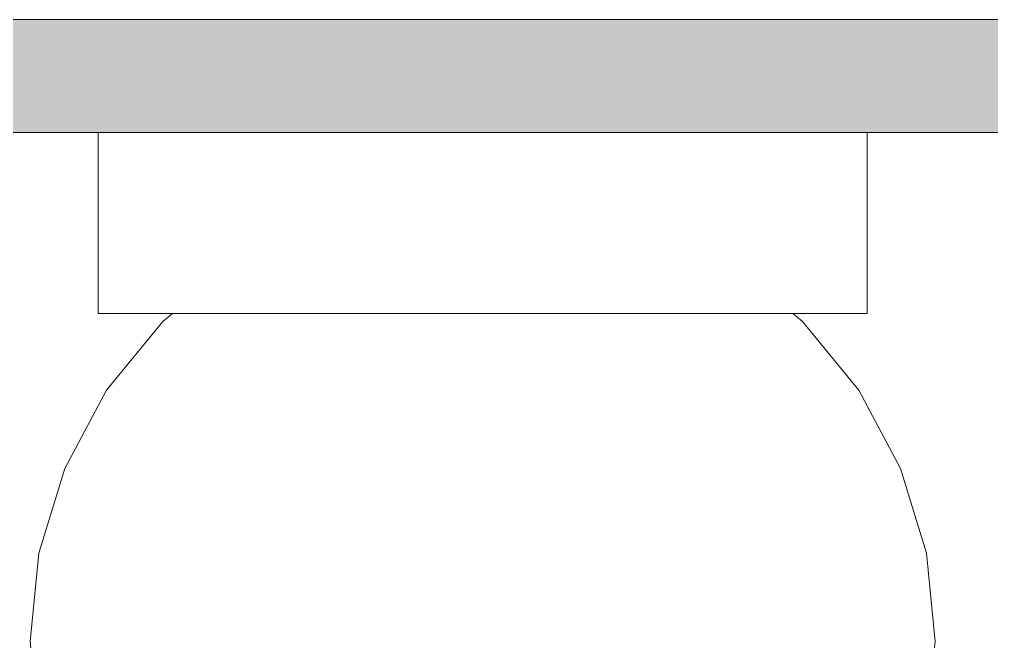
# Model space of a CAD drawing. Header units: metres. Extents: x 48 to 635, y -15 to 39.
# Drawn here: x 523.9688 to 524.1837, y -11.9938 to -11.8563 of the extents above; entities that cross this region are included whole.
import ezdxf

# ---------------------------------------------------------------- set-up
doc = ezdxf.new("R2010")
doc.units = ezdxf.units.M
doc.header["$MEASUREMENT"] = 0
doc.linetypes.add('Wipeout_Contour', pattern=[1, 0, -1])
doc.layers.add('Interior - Lamp', color=7, linetype='Continuous')
doc.layers.add('Site & Landscape - Terrain', color=7, linetype='Continuous')

msp = doc.modelspace()

# ---------------------------------------------------------------- wipeouts: each hides what was drawn before it
at = {"color": 254, "linetype": 'Wipeout_Contour', "lineweight": 0, "ltscale": 2096.489479}
msp.add_wipeout([(523.98781, -11.88127), (523.98617, -11.88127), (523.98617, -11.92127), (523.98781, -11.92127)], dxfattribs=at).dxf.layer = 'Interior - Lamp'
at = {"color": 254, "linetype": 'Wipeout_Contour', "lineweight": 0, "ltscale": 2096.431695}
msp.add_wipeout([(523.97117, -11.99377), (523.9731, -11.99377), (523.97498, -11.97426), (523.9731, -11.97426)], dxfattribs=at).dxf.layer = 'Interior - Lamp'

# ---------------------------------------------------------------- next in the draw order: linework, layer by layer
at = {"layer": 'Interior - Lamp', "color": 2, "linetype": 'Continuous', "lineweight": 13, "true_color": 0xffeb28}
msp.add_line((523.98617, -11.88127), (523.98617, -11.92127), dxfattribs=at)

# ---------------------------------------------------------------- next in the draw order: wipeouts: each hides what was drawn before it
at = {"color": 254, "linetype": 'Wipeout_Contour', "lineweight": 0, "ltscale": 2096.502416}
msp.add_wipeout([(523.99265, -11.88127), (523.98781, -11.88127), (523.98781, -11.92127), (523.99265, -11.92127)], dxfattribs=at).dxf.layer = 'Interior - Lamp'
at = {"color": 254, "linetype": 'Wipeout_Contour', "lineweight": 0, "ltscale": 2096.441836}
msp.add_wipeout([(523.97498, -11.97426), (523.9731, -11.99377), (523.97879, -11.99377), (523.98056, -11.97426)], dxfattribs=at).dxf.layer = 'Interior - Lamp'

# ---------------------------------------------------------------- next in the draw order: linework, layer by layer
at = {"layer": 'Interior - Lamp', "color": 2, "linetype": 'Continuous', "lineweight": 13, "true_color": 0xffeb28}
for p, q in [((523.98617, -11.92127), (523.98781, -11.92127)), ((523.9731, -12.01328), (523.97117, -11.99377))]:
    msp.add_line(p, q, dxfattribs=at)

# ---------------------------------------------------------------- next in the draw order: wipeouts: each hides what was drawn before it
at = {"color": 254, "linetype": 'Wipeout_Contour', "lineweight": 0, "ltscale": 2096.527793}
msp.add_wipeout([(523.99265, -11.88127), (523.99265, -11.92127), (524.0005, -11.92127), (524.0005, -11.88127)], dxfattribs=at).dxf.layer = 'Interior - Lamp'
at = {"color": 254, "linetype": 'Wipeout_Contour', "lineweight": 0, "ltscale": 2096.469673}
msp.add_wipeout([(523.98056, -11.97426), (523.97879, -11.99377), (523.98803, -11.99377), (523.98963, -11.97426)], dxfattribs=at).dxf.layer = 'Interior - Lamp'

# ---------------------------------------------------------------- next in the draw order: linework, layer by layer
at = {"layer": 'Interior - Lamp', "color": 2, "linetype": 'Continuous', "lineweight": 13, "true_color": 0xffeb28}
msp.add_line((523.98781, -11.92127), (523.99265, -11.92127), dxfattribs=at)

# ---------------------------------------------------------------- next in the draw order: wipeouts: each hides what was drawn before it
at = {"color": 254, "linetype": 'Wipeout_Contour', "lineweight": 0, "ltscale": 2096.564635}
msp.add_wipeout([(524.0005, -11.92127), (524.01107, -11.92127), (524.01107, -11.88127), (524.0005, -11.88127)], dxfattribs=at).dxf.layer = 'Interior - Lamp'
at = {"color": 254, "linetype": 'Wipeout_Contour', "lineweight": 0, "ltscale": 2096.440065}
msp.add_wipeout([(523.97879, -11.9555), (523.9731, -11.97426), (523.97498, -11.97426), (523.98056, -11.9555)], dxfattribs=at).dxf.layer = 'Interior - Lamp'
at = {"color": 254, "linetype": 'Wipeout_Contour', "lineweight": 0, "ltscale": 2096.511662}
msp.add_wipeout([(524.00182, -11.97426), (523.98963, -11.97426), (523.98803, -11.99377), (524.00046, -11.99377)], dxfattribs=at).dxf.layer = 'Interior - Lamp'

# ---------------------------------------------------------------- next in the draw order: linework, layer by layer
at = {"layer": 'Interior - Lamp', "color": 2, "linetype": 'Continuous', "lineweight": 13, "true_color": 0xffeb28}
msp.add_line((523.97117, -11.99377), (523.9731, -11.97426), dxfattribs=at)

# ---------------------------------------------------------------- next in the draw order: wipeouts: each hides what was drawn before it
at = {"color": 254, "linetype": 'Wipeout_Contour', "lineweight": 0, "ltscale": 2096.611526}
msp.add_wipeout([(524.01107, -11.92127), (524.02395, -11.92127), (524.02395, -11.88127), (524.01107, -11.88127)], dxfattribs=at).dxf.layer = 'Interior - Lamp'
at = {"color": 254, "linetype": 'Wipeout_Contour', "lineweight": 0, "ltscale": 2096.439344}
msp.add_wipeout([(523.98056, -11.9555), (523.97498, -11.97426), (523.98056, -11.97426), (523.98582, -11.9555)], dxfattribs=at).dxf.layer = 'Interior - Lamp'
at = {"color": 254, "linetype": 'Wipeout_Contour', "lineweight": 0, "ltscale": 2096.565672}
msp.add_wipeout([(524.00046, -11.99377), (524.01562, -11.99377), (524.01669, -11.97426), (524.00182, -11.97426)], dxfattribs=at).dxf.layer = 'Interior - Lamp'

# ---------------------------------------------------------------- next in the draw order: wipeouts: each hides what was drawn before it
at = {"color": 254, "linetype": 'Wipeout_Contour', "lineweight": 0, "ltscale": 2096.666664}
msp.add_wipeout([(524.03865, -11.88127), (524.02395, -11.88127), (524.02395, -11.92127), (524.03865, -11.92127)], dxfattribs=at).dxf.layer = 'Interior - Lamp'
at = {"color": 254, "linetype": 'Wipeout_Contour', "lineweight": 0, "ltscale": 2096.459541}
msp.add_wipeout([(523.98582, -11.9555), (523.98056, -11.97426), (523.98963, -11.97426), (523.99436, -11.9555)], dxfattribs=at).dxf.layer = 'Interior - Lamp'
at = {"color": 254, "linetype": 'Wipeout_Contour', "lineweight": 0, "ltscale": 2096.629437}
msp.add_wipeout([(524.03364, -11.97426), (524.01669, -11.97426), (524.01562, -11.99377), (524.03291, -11.99377)], dxfattribs=at).dxf.layer = 'Interior - Lamp'

# ---------------------------------------------------------------- next in the draw order: wipeouts: each hides what was drawn before it
at = {"color": 254, "linetype": 'Wipeout_Contour', "lineweight": 0, "ltscale": 2096.72793}
msp.add_wipeout([(524.03865, -11.88127), (524.03865, -11.92127), (524.05459, -11.92127), (524.05459, -11.88127)], dxfattribs=at).dxf.layer = 'Interior - Lamp'
at = {"color": 254, "linetype": 'Wipeout_Contour', "lineweight": 0, "ltscale": 2096.495316}
msp.add_wipeout([(524.00585, -11.9555), (523.99436, -11.9555), (523.98963, -11.97426), (524.00182, -11.97426)], dxfattribs=at).dxf.layer = 'Interior - Lamp'
at = {"color": 254, "linetype": 'Wipeout_Contour', "lineweight": 0, "ltscale": 2096.700415}
msp.add_wipeout([(524.05204, -11.97426), (524.03364, -11.97426), (524.03291, -11.99377), (524.05167, -11.99377)], dxfattribs=at).dxf.layer = 'Interior - Lamp'

# ---------------------------------------------------------------- next in the draw order: wipeouts: each hides what was drawn before it
at = {"color": 254, "linetype": 'Wipeout_Contour', "lineweight": 0, "ltscale": 2096.792969}
msp.add_wipeout([(524.05459, -11.92127), (524.07117, -11.92127), (524.07117, -11.88127), (524.05459, -11.88127)], dxfattribs=at).dxf.layer = 'Interior - Lamp'
at = {"color": 254, "linetype": 'Wipeout_Contour', "lineweight": 0, "ltscale": 2096.466249}
msp.add_wipeout([(523.98803, -11.93821), (523.97879, -11.9555), (523.98056, -11.9555), (523.98963, -11.93821)], dxfattribs=at).dxf.layer = 'Interior - Lamp'
at = {"color": 254, "linetype": 'Wipeout_Contour', "lineweight": 0, "ltscale": 2096.543641}
msp.add_wipeout([(524.00182, -11.97426), (524.01669, -11.97426), (524.01985, -11.9555), (524.00585, -11.9555)], dxfattribs=at).dxf.layer = 'Interior - Lamp'
at = {"color": 254, "linetype": 'Wipeout_Contour', "lineweight": 0, "ltscale": 2096.775821}
msp.add_wipeout([(524.05204, -11.97426), (524.05167, -11.99377), (524.07117, -11.99377), (524.07117, -11.97426)], dxfattribs=at).dxf.layer = 'Interior - Lamp'

# ---------------------------------------------------------------- next in the draw order: linework, layer by layer
at = {"layer": 'Interior - Lamp', "color": 2, "linetype": 'Continuous', "lineweight": 13, "true_color": 0xffeb28}
msp.add_line((523.9731, -11.97426), (523.97879, -11.9555), dxfattribs=at)

# ---------------------------------------------------------------- next in the draw order: wipeouts: each hides what was drawn before it
at = {"color": 254, "linetype": 'Wipeout_Contour', "lineweight": 0, "ltscale": 2096.859283}
msp.add_wipeout([(524.07117, -11.88127), (524.07117, -11.92127), (524.08776, -11.92127), (524.08776, -11.88127)], dxfattribs=at).dxf.layer = 'Interior - Lamp'
at = {"color": 254, "linetype": 'Wipeout_Contour', "lineweight": 0, "ltscale": 2096.457884}
msp.add_wipeout([(523.98963, -11.93821), (523.98056, -11.9555), (523.98582, -11.9555), (523.99436, -11.93821)], dxfattribs=at).dxf.layer = 'Interior - Lamp'
at = {"color": 254, "linetype": 'Wipeout_Contour', "lineweight": 0, "ltscale": 2096.601847}
msp.add_wipeout([(524.03582, -11.9555), (524.01985, -11.9555), (524.01669, -11.97426), (524.03364, -11.97426)], dxfattribs=at).dxf.layer = 'Interior - Lamp'
at = {"color": 254, "linetype": 'Wipeout_Contour', "lineweight": 0, "ltscale": 2096.891508}
msp.add_wipeout([(524.07117, -11.99377), (524.09068, -11.99377), (524.09031, -11.97426), (524.07117, -11.97426)], dxfattribs=at).dxf.layer = 'Interior - Lamp'

# ---------------------------------------------------------------- next in the draw order: wipeouts: each hides what was drawn before it
at = {"color": 254, "linetype": 'Wipeout_Contour', "lineweight": 0, "ltscale": 2096.924322}
msp.add_wipeout([(524.08776, -11.88127), (524.08776, -11.92127), (524.1037, -11.92127), (524.1037, -11.88127)], dxfattribs=at).dxf.layer = 'Interior - Lamp'
at = {"color": 254, "linetype": 'Wipeout_Contour', "lineweight": 0, "ltscale": 2096.469573}
msp.add_wipeout([(523.98582, -11.9555), (523.99436, -11.9555), (524.00204, -11.93821), (523.99436, -11.93821)], dxfattribs=at).dxf.layer = 'Interior - Lamp'
at = {"color": 254, "linetype": 'Wipeout_Contour', "lineweight": 0, "ltscale": 2096.66719}
msp.add_wipeout([(524.05315, -11.9555), (524.03582, -11.9555), (524.03364, -11.97426), (524.05204, -11.97426)], dxfattribs=at).dxf.layer = 'Interior - Lamp'
at = {"color": 254, "linetype": 'Wipeout_Contour', "lineweight": 0, "ltscale": 2096.966912}
msp.add_wipeout([(524.09031, -11.97426), (524.09068, -11.99377), (524.10944, -11.99377), (524.10871, -11.97426)], dxfattribs=at).dxf.layer = 'Interior - Lamp'

# ---------------------------------------------------------------- next in the draw order: wipeouts: each hides what was drawn before it
at = {"color": 254, "linetype": 'Wipeout_Contour', "lineweight": 0, "ltscale": 2096.985588}
msp.add_wipeout([(524.1037, -11.92127), (524.1184, -11.92127), (524.1184, -11.88127), (524.1037, -11.88127)], dxfattribs=at).dxf.layer = 'Interior - Lamp'
at = {"color": 254, "linetype": 'Wipeout_Contour', "lineweight": 0, "ltscale": 2096.496505}
msp.add_wipeout([(524.00204, -11.93821), (523.99436, -11.9555), (524.00585, -11.9555), (524.01238, -11.93821)], dxfattribs=at).dxf.layer = 'Interior - Lamp'
at = {"color": 254, "linetype": 'Wipeout_Contour', "lineweight": 0, "ltscale": 2096.736761}
msp.add_wipeout([(524.05315, -11.9555), (524.05204, -11.97426), (524.07117, -11.97426), (524.07117, -11.9555)], dxfattribs=at).dxf.layer = 'Interior - Lamp'
at = {"color": 254, "linetype": 'Wipeout_Contour', "lineweight": 0, "ltscale": 2097.037892}
msp.add_wipeout([(524.12566, -11.97426), (524.10871, -11.97426), (524.10944, -11.99377), (524.12673, -11.99377)], dxfattribs=at).dxf.layer = 'Interior - Lamp'

# ---------------------------------------------------------------- next in the draw order: wipeouts: each hides what was drawn before it
at = {"color": 254, "linetype": 'Wipeout_Contour', "lineweight": 0, "ltscale": 2097.040725}
msp.add_wipeout([(524.1184, -11.88127), (524.1184, -11.92127), (524.13128, -11.92127), (524.13128, -11.88127)], dxfattribs=at).dxf.layer = 'Interior - Lamp'
at = {"color": 254, "linetype": 'Wipeout_Contour', "lineweight": 0, "ltscale": 2096.506756}
msp.add_wipeout([(524.00046, -11.92306), (523.98803, -11.93821), (523.98963, -11.93821), (524.00182, -11.92306)], dxfattribs=at).dxf.layer = 'Interior - Lamp'
at = {"color": 254, "linetype": 'Wipeout_Contour', "lineweight": 0, "ltscale": 2096.535503}
msp.add_wipeout([(524.00585, -11.9555), (524.01985, -11.9555), (524.02498, -11.93821), (524.01238, -11.93821)], dxfattribs=at).dxf.layer = 'Interior - Lamp'
at = {"color": 254, "linetype": 'Wipeout_Contour', "lineweight": 0, "ltscale": 2096.927071}
msp.add_wipeout([(524.0892, -11.9555), (524.07117, -11.9555), (524.07117, -11.97426), (524.09031, -11.97426)], dxfattribs=at).dxf.layer = 'Interior - Lamp'
at = {"color": 254, "linetype": 'Wipeout_Contour', "lineweight": 0, "ltscale": 2097.101657}
msp.add_wipeout([(524.12566, -11.97426), (524.12673, -11.99377), (524.14189, -11.99377), (524.14053, -11.97426)], dxfattribs=at).dxf.layer = 'Interior - Lamp'

# ---------------------------------------------------------------- next in the draw order: linework, layer by layer
at = {"layer": 'Interior - Lamp', "color": 2, "linetype": 'Continuous', "lineweight": 13, "true_color": 0xffeb28}
msp.add_line((523.97879, -11.9555), (523.98803, -11.93821), dxfattribs=at)

# ---------------------------------------------------------------- next in the draw order: wipeouts: each hides what was drawn before it
at = {"color": 254, "linetype": 'Wipeout_Contour', "lineweight": 0, "ltscale": 2097.087616}
msp.add_wipeout([(524.13128, -11.92127), (524.14185, -11.92127), (524.14185, -11.88127), (524.13128, -11.88127)], dxfattribs=at).dxf.layer = 'Interior - Lamp'
at = {"color": 254, "linetype": 'Wipeout_Contour', "lineweight": 0, "ltscale": 2096.492173}
msp.add_wipeout([(524.00182, -11.92306), (523.98963, -11.93821), (523.99436, -11.93821), (524.00585, -11.92306)], dxfattribs=at).dxf.layer = 'Interior - Lamp'
at = {"color": 254, "linetype": 'Wipeout_Contour', "lineweight": 0, "ltscale": 2096.583737}
msp.add_wipeout([(524.02498, -11.93821), (524.01985, -11.9555), (524.03582, -11.9555), (524.03936, -11.93821)], dxfattribs=at).dxf.layer = 'Interior - Lamp'
at = {"color": 254, "linetype": 'Wipeout_Contour', "lineweight": 0, "ltscale": 2096.996642}
msp.add_wipeout([(524.0892, -11.9555), (524.09031, -11.97426), (524.10871, -11.97426), (524.10653, -11.9555)], dxfattribs=at).dxf.layer = 'Interior - Lamp'
at = {"color": 254, "linetype": 'Wipeout_Contour', "lineweight": 0, "ltscale": 2097.155665}
msp.add_wipeout([(524.15272, -11.97426), (524.14053, -11.97426), (524.14189, -11.99377), (524.15432, -11.99377)], dxfattribs=at).dxf.layer = 'Interior - Lamp'

# ---------------------------------------------------------------- next in the draw order: wipeouts: each hides what was drawn before it
at = {"color": 254, "linetype": 'Wipeout_Contour', "lineweight": 0, "ltscale": 2097.124458}
msp.add_wipeout([(524.14185, -11.88127), (524.14185, -11.92127), (524.1497, -11.92127), (524.1497, -11.88127)], dxfattribs=at).dxf.layer = 'Interior - Lamp'
at = {"color": 254, "linetype": 'Wipeout_Contour', "lineweight": 0, "ltscale": 2096.495018}
msp.add_wipeout([(524.00585, -11.92306), (523.99436, -11.93821), (524.00204, -11.93821), (524.01238, -11.92306)], dxfattribs=at).dxf.layer = 'Interior - Lamp'
at = {"color": 254, "linetype": 'Wipeout_Contour', "lineweight": 0, "ltscale": 2096.638296}
msp.add_wipeout([(524.05495, -11.93821), (524.03936, -11.93821), (524.03582, -11.9555), (524.05315, -11.9555)], dxfattribs=at).dxf.layer = 'Interior - Lamp'
at = {"color": 254, "linetype": 'Wipeout_Contour', "lineweight": 0, "ltscale": 2097.061985}
msp.add_wipeout([(524.1225, -11.9555), (524.10653, -11.9555), (524.10871, -11.97426), (524.12566, -11.97426)], dxfattribs=at).dxf.layer = 'Interior - Lamp'
at = {"color": 254, "linetype": 'Wipeout_Contour', "lineweight": 0, "ltscale": 2097.197655}
msp.add_wipeout([(524.16179, -11.97426), (524.15272, -11.97426), (524.15432, -11.99377), (524.16356, -11.99377)], dxfattribs=at).dxf.layer = 'Interior - Lamp'

# ---------------------------------------------------------------- next in the draw order: wipeouts: each hides what was drawn before it
at = {"color": 254, "linetype": 'Wipeout_Contour', "lineweight": 0, "ltscale": 2097.149835}
msp.add_wipeout([(524.1497, -11.88127), (524.1497, -11.92127), (524.15454, -11.92127), (524.15454, -11.88127)], dxfattribs=at).dxf.layer = 'Interior - Lamp'
at = {"color": 254, "linetype": 'Wipeout_Contour', "lineweight": 0, "ltscale": 2096.511303}
msp.add_wipeout([(524.00204, -11.93821), (524.01238, -11.93821), (524.02117, -11.92306), (524.01238, -11.92306)], dxfattribs=at).dxf.layer = 'Interior - Lamp'
at = {"color": 254, "linetype": 'Wipeout_Contour', "lineweight": 0, "ltscale": 2096.696036}
msp.add_wipeout([(524.05495, -11.93821), (524.05315, -11.9555), (524.07117, -11.9555), (524.07117, -11.93821)], dxfattribs=at).dxf.layer = 'Interior - Lamp'
at = {"color": 254, "linetype": 'Wipeout_Contour', "lineweight": 0, "ltscale": 2097.12019}
msp.add_wipeout([(524.1365, -11.9555), (524.1225, -11.9555), (524.12566, -11.97426), (524.14053, -11.97426)], dxfattribs=at).dxf.layer = 'Interior - Lamp'
at = {"color": 254, "linetype": 'Wipeout_Contour', "lineweight": 0, "ltscale": 2097.225491}
msp.add_wipeout([(524.16737, -11.97426), (524.16179, -11.97426), (524.16356, -11.99377), (524.16925, -11.99377)], dxfattribs=at).dxf.layer = 'Interior - Lamp'

# ---------------------------------------------------------------- next in the draw order: wipeouts: each hides what was drawn before it
at = {"color": 254, "linetype": 'Wipeout_Contour', "lineweight": 0, "ltscale": 2097.162772}
msp.add_wipeout([(524.15454, -11.92127), (524.15617, -11.92127), (524.15617, -11.88127), (524.15454, -11.88127)], dxfattribs=at).dxf.layer = 'Interior - Lamp'
at = {"color": 254, "linetype": 'Wipeout_Contour', "lineweight": 0, "ltscale": 2096.540278}
msp.add_wipeout([(524.00046, -11.92306), (524.00182, -11.92306), (524.00396, -11.92127), (524.00264, -11.92127)], dxfattribs=at).dxf.layer = 'Interior - Lamp'
at = {"color": 254, "linetype": 'Wipeout_Contour', "lineweight": 0, "ltscale": 2096.537979}
msp.add_wipeout([(524.02117, -11.92306), (524.01238, -11.93821), (524.02498, -11.93821), (524.03189, -11.92306)], dxfattribs=at).dxf.layer = 'Interior - Lamp'
at = {"color": 254, "linetype": 'Wipeout_Contour', "lineweight": 0, "ltscale": 2096.964508}
msp.add_wipeout([(524.0874, -11.93821), (524.07117, -11.93821), (524.07117, -11.9555), (524.0892, -11.9555)], dxfattribs=at).dxf.layer = 'Interior - Lamp'
at = {"color": 254, "linetype": 'Wipeout_Contour', "lineweight": 0, "ltscale": 2097.168514}
msp.add_wipeout([(524.14799, -11.9555), (524.1365, -11.9555), (524.14053, -11.97426), (524.15272, -11.97426)], dxfattribs=at).dxf.layer = 'Interior - Lamp'
at = {"color": 254, "linetype": 'Wipeout_Contour', "lineweight": 0, "ltscale": 2097.235631}
msp.add_wipeout([(524.16737, -11.97426), (524.16925, -11.99377), (524.17117, -11.99377), (524.16925, -11.97426)], dxfattribs=at).dxf.layer = 'Interior - Lamp'

# ---------------------------------------------------------------- next in the draw order: linework, layer by layer
at = {"layer": 'Interior - Lamp', "color": 2, "linetype": 'Continuous', "lineweight": 13, "true_color": 0xffeb28}
for p, q in [((524.15617, -11.88127), (524.15617, -11.92127)), ((523.98803, -11.93821), (524.00046, -11.92306)), ((523.99265, -11.92127), (524.0005, -11.92127)), ((524.1497, -11.92127), (524.15454, -11.92127)), ((524.15454, -11.92127), (524.15617, -11.92127)), ((524.16925, -12.01328), (524.17117, -11.99377))]:
    msp.add_line(p, q, dxfattribs=at)

# ---------------------------------------------------------------- next in the draw order: wipeouts: each hides what was drawn before it
at = {"color": 254, "linetype": 'Wipeout_Contour', "lineweight": 0, "ltscale": 2096.542324}
msp.add_wipeout([(524.00396, -11.92127), (524.00182, -11.92306), (524.00585, -11.92306), (524.00786, -11.92127)], dxfattribs=at).dxf.layer = 'Interior - Lamp'
at = {"color": 254, "linetype": 'Wipeout_Contour', "lineweight": 0, "ltscale": 2096.572121}
msp.add_wipeout([(524.03189, -11.92306), (524.02498, -11.93821), (524.03936, -11.93821), (524.04412, -11.92306)], dxfattribs=at).dxf.layer = 'Interior - Lamp'
at = {"color": 254, "linetype": 'Wipeout_Contour', "lineweight": 0, "ltscale": 2097.022247}
msp.add_wipeout([(524.0874, -11.93821), (524.0892, -11.9555), (524.10653, -11.9555), (524.10299, -11.93821)], dxfattribs=at).dxf.layer = 'Interior - Lamp'
at = {"color": 254, "linetype": 'Wipeout_Contour', "lineweight": 0, "ltscale": 2097.204289}
msp.add_wipeout([(524.15653, -11.9555), (524.14799, -11.9555), (524.15272, -11.97426), (524.16179, -11.97426)], dxfattribs=at).dxf.layer = 'Interior - Lamp'

# ---------------------------------------------------------------- next in the draw order: linework, layer by layer
at = {"layer": 'Interior - Lamp', "color": 2, "linetype": 'Continuous', "lineweight": 13, "true_color": 0xffeb28}
msp.add_line((524.00046, -11.92306), (524.00264, -11.92127), dxfattribs=at)

# ---------------------------------------------------------------- next in the draw order: wipeouts: each hides what was drawn before it
at = {"color": 254, "linetype": 'Wipeout_Contour', "lineweight": 0, "ltscale": 2096.559527}
msp.add_wipeout([(524.00786, -11.92127), (524.00585, -11.92306), (524.01238, -11.92306), (524.01419, -11.92127)], dxfattribs=at).dxf.layer = 'Interior - Lamp'
at = {"color": 254, "linetype": 'Wipeout_Contour', "lineweight": 0, "ltscale": 2096.61051}
msp.add_wipeout([(524.03936, -11.93821), (524.05495, -11.93821), (524.05738, -11.92306), (524.04412, -11.92306)], dxfattribs=at).dxf.layer = 'Interior - Lamp'
at = {"color": 254, "linetype": 'Wipeout_Contour', "lineweight": 0, "ltscale": 2097.076805}
msp.add_wipeout([(524.10299, -11.93821), (524.10653, -11.9555), (524.1225, -11.9555), (524.11737, -11.93821)], dxfattribs=at).dxf.layer = 'Interior - Lamp'
at = {"color": 254, "linetype": 'Wipeout_Contour', "lineweight": 0, "ltscale": 2097.224486}
msp.add_wipeout([(524.15653, -11.9555), (524.16179, -11.97426), (524.16737, -11.97426), (524.16179, -11.9555)], dxfattribs=at).dxf.layer = 'Interior - Lamp'
at = {"color": 254, "linetype": 'Wipeout_Contour', "lineweight": 0, "ltscale": 2101.052688}
msp.add_wipeout([(529.19958, -11.85627), (521.05788, -11.85627), (521.05788, -11.88127), (529.19958, -11.88127)], dxfattribs=at).dxf.layer = 'Site & Landscape - Terrain'

# ---------------------------------------------------------------- next in the draw order: hatches: boundary and pattern name
at = {"layer": 'Site & Landscape - Terrain', "linetype": 'Continuous', "lineweight": 15, "true_color": 0x93a0c6}
h = msp.add_hatch(dxfattribs=at)
h.set_pattern_fill('Plaster_0004', color=253, style=0, pattern_type=2)
h.set_pattern_definition([(0, (535.77004, -14.60127), (0, 0.08660254), [0, -0.05]), (0, (535.79504, -14.557965), (0, 0.08660254), [0, -0.05])])
h.paths.add_polyline_path([(529.19958, -11.85627), (521.05788, -11.85627), (521.05788, -11.88127), (529.19958, -11.88127)])

# ---------------------------------------------------------------- next in the draw order: linework, layer by layer
at = {"layer": 'Interior - Lamp', "color": 2, "linetype": 'Continuous', "lineweight": 13, "true_color": 0xffeb28}
msp.add_line((524.0005, -11.92127), (524.01107, -11.92127), dxfattribs=at)
at = {"layer": 'Site & Landscape - Terrain', "color": 55, "linetype": 'Continuous', "lineweight": 13, "true_color": 0xa2a233}
for p, q in [((524.73077, -11.85627), (522.61974, -11.85627)), ((529.19958, -11.88127), (521.05788, -11.88127))]:
    msp.add_line(p, q, dxfattribs=at)

# ---------------------------------------------------------------- next in the draw order: wipeouts: each hides what was drawn before it
at = {"color": 254, "linetype": 'Wipeout_Contour', "lineweight": 0, "ltscale": 2096.587609}
msp.add_wipeout([(524.01419, -11.92127), (524.01238, -11.92306), (524.02117, -11.92306), (524.02272, -11.92127)], dxfattribs=at).dxf.layer = 'Interior - Lamp'
at = {"color": 254, "linetype": 'Wipeout_Contour', "lineweight": 0, "ltscale": 2096.649252}
msp.add_wipeout([(524.05738, -11.92306), (524.05495, -11.93821), (524.07117, -11.93821), (524.07117, -11.92306)], dxfattribs=at).dxf.layer = 'Interior - Lamp'
at = {"color": 254, "linetype": 'Wipeout_Contour', "lineweight": 0, "ltscale": 2097.125037}
msp.add_wipeout([(524.12997, -11.93821), (524.11737, -11.93821), (524.1225, -11.9555), (524.1365, -11.9555)], dxfattribs=at).dxf.layer = 'Interior - Lamp'
at = {"color": 254, "linetype": 'Wipeout_Contour', "lineweight": 0, "ltscale": 2097.223764}
msp.add_wipeout([(524.16179, -11.9555), (524.16737, -11.97426), (524.16925, -11.97426), (524.16356, -11.9555)], dxfattribs=at).dxf.layer = 'Interior - Lamp'

# ---------------------------------------------------------------- next in the draw order: linework, layer by layer
at = {"layer": 'Interior - Lamp', "color": 2, "linetype": 'Continuous', "lineweight": 13, "true_color": 0xffeb28}
msp.add_line((524.17117, -11.99377), (524.16925, -11.97426), dxfattribs=at)

# ---------------------------------------------------------------- next in the draw order: wipeouts: each hides what was drawn before it
at = {"color": 254, "linetype": 'Wipeout_Contour', "lineweight": 0, "ltscale": 2096.624549}
msp.add_wipeout([(524.02117, -11.92306), (524.03189, -11.92306), (524.0331, -11.92127), (524.02272, -11.92127)], dxfattribs=at).dxf.layer = 'Interior - Lamp'
at = {"color": 254, "linetype": 'Wipeout_Contour', "lineweight": 0, "ltscale": 2097.008336}
msp.add_wipeout([(524.07117, -11.92306), (524.07117, -11.93821), (524.0874, -11.93821), (524.08497, -11.92306)], dxfattribs=at).dxf.layer = 'Interior - Lamp'
at = {"color": 254, "linetype": 'Wipeout_Contour', "lineweight": 0, "ltscale": 2097.164036}
msp.add_wipeout([(524.12997, -11.93821), (524.1365, -11.9555), (524.14799, -11.9555), (524.14031, -11.93821)], dxfattribs=at).dxf.layer = 'Interior - Lamp'

# ---------------------------------------------------------------- next in the draw order: linework, layer by layer
at = {"layer": 'Interior - Lamp', "color": 2, "linetype": 'Continuous', "lineweight": 13, "true_color": 0xffeb28}
msp.add_line((524.01107, -11.92127), (524.02395, -11.92127), dxfattribs=at)

# ---------------------------------------------------------------- next in the draw order: wipeouts: each hides what was drawn before it
at = {"color": 254, "linetype": 'Wipeout_Contour', "lineweight": 0, "ltscale": 2620.814267}
msp.add_wipeout([(524.03189, -11.92306), (524.04412, -11.92306), (524.04495, -11.92127), (524.03865, -11.92127), (524.0331, -11.92127)], dxfattribs=at).dxf.layer = 'Interior - Lamp'
at = {"color": 254, "linetype": 'Wipeout_Contour', "lineweight": 0, "ltscale": 2097.047076}
msp.add_wipeout([(524.09823, -11.92306), (524.08497, -11.92306), (524.0874, -11.93821), (524.10299, -11.93821)], dxfattribs=at).dxf.layer = 'Interior - Lamp'
at = {"color": 254, "linetype": 'Wipeout_Contour', "lineweight": 0, "ltscale": 2097.190968}
msp.add_wipeout([(524.14031, -11.93821), (524.14799, -11.9555), (524.15653, -11.9555), (524.14799, -11.93821)], dxfattribs=at).dxf.layer = 'Interior - Lamp'

# ---------------------------------------------------------------- next in the draw order: linework, layer by layer
at = {"layer": 'Interior - Lamp', "color": 2, "linetype": 'Continuous', "lineweight": 13, "true_color": 0xffeb28}
msp.add_line((524.02395, -11.92127), (524.03865, -11.92127), dxfattribs=at)

# ---------------------------------------------------------------- next in the draw order: wipeouts: each hides what was drawn before it
at = {"color": 254, "linetype": 'Wipeout_Contour', "lineweight": 0, "ltscale": 2620.631519}
msp.add_wipeout([(524.04495, -11.92127), (524.04412, -11.92306), (524.05738, -11.92306), (524.05781, -11.92127), (524.05459, -11.92127)], dxfattribs=at).dxf.layer = 'Interior - Lamp'
at = {"color": 254, "linetype": 'Wipeout_Contour', "lineweight": 0, "ltscale": 2097.085465}
msp.add_wipeout([(524.11046, -11.92306), (524.09823, -11.92306), (524.10299, -11.93821), (524.11737, -11.93821)], dxfattribs=at).dxf.layer = 'Interior - Lamp'
at = {"color": 254, "linetype": 'Wipeout_Contour', "lineweight": 0, "ltscale": 2097.202657}
msp.add_wipeout([(524.14799, -11.93821), (524.15653, -11.9555), (524.16179, -11.9555), (524.15272, -11.93821)], dxfattribs=at).dxf.layer = 'Interior - Lamp'

# ---------------------------------------------------------------- next in the draw order: linework, layer by layer
at = {"layer": 'Interior - Lamp', "color": 2, "linetype": 'Continuous', "lineweight": 13, "true_color": 0xffeb28}
msp.add_line((524.03865, -11.92127), (524.05459, -11.92127), dxfattribs=at)

# ---------------------------------------------------------------- next in the draw order: wipeouts: each hides what was drawn before it
at = {"color": 254, "linetype": 'Wipeout_Contour', "lineweight": 0, "ltscale": 2096.770038}
msp.add_wipeout([(524.05781, -11.92127), (524.05738, -11.92306), (524.07117, -11.92306), (524.07117, -11.92127)], dxfattribs=at).dxf.layer = 'Interior - Lamp'
at = {"color": 254, "linetype": 'Wipeout_Contour', "lineweight": 0, "ltscale": 2097.119606}
msp.add_wipeout([(524.11046, -11.92306), (524.11737, -11.93821), (524.12997, -11.93821), (524.12117, -11.92306)], dxfattribs=at).dxf.layer = 'Interior - Lamp'
at = {"color": 254, "linetype": 'Wipeout_Contour', "lineweight": 0, "ltscale": 2097.194291}
msp.add_wipeout([(524.15432, -11.93821), (524.15272, -11.93821), (524.16179, -11.9555), (524.16356, -11.9555)], dxfattribs=at).dxf.layer = 'Interior - Lamp'

# ---------------------------------------------------------------- next in the draw order: linework, layer by layer
at = {"layer": 'Interior - Lamp', "color": 2, "linetype": 'Continuous', "lineweight": 13, "true_color": 0xffeb28}
msp.add_line((524.16925, -11.97426), (524.16356, -11.9555), dxfattribs=at)

# ---------------------------------------------------------------- next in the draw order: wipeouts: each hides what was drawn before it
at = {"color": 254, "linetype": 'Wipeout_Contour', "lineweight": 0, "ltscale": 2096.886006}
msp.add_wipeout([(524.07117, -11.92306), (524.08497, -11.92306), (524.08454, -11.92127), (524.07117, -11.92127)], dxfattribs=at).dxf.layer = 'Interior - Lamp'
at = {"color": 254, "linetype": 'Wipeout_Contour', "lineweight": 0, "ltscale": 2097.146283}
msp.add_wipeout([(524.12117, -11.92306), (524.12997, -11.93821), (524.14031, -11.93821), (524.12997, -11.92306)], dxfattribs=at).dxf.layer = 'Interior - Lamp'

# ---------------------------------------------------------------- next in the draw order: linework, layer by layer
at = {"layer": 'Interior - Lamp', "color": 2, "linetype": 'Continuous', "lineweight": 13, "true_color": 0xffeb28}
msp.add_line((524.05459, -11.92127), (524.07117, -11.92127), dxfattribs=at)

# ---------------------------------------------------------------- next in the draw order: wipeouts: each hides what was drawn before it
at = {"color": 254, "linetype": 'Wipeout_Contour', "lineweight": 0, "ltscale": 2621.415753}
msp.add_wipeout([(524.08776, -11.92127), (524.08454, -11.92127), (524.08497, -11.92306), (524.09823, -11.92306), (524.0974, -11.92127)], dxfattribs=at).dxf.layer = 'Interior - Lamp'
at = {"color": 254, "linetype": 'Wipeout_Contour', "lineweight": 0, "ltscale": 2097.162567}
msp.add_wipeout([(524.12997, -11.92306), (524.14031, -11.93821), (524.14799, -11.93821), (524.1365, -11.92306)], dxfattribs=at).dxf.layer = 'Interior - Lamp'

# ---------------------------------------------------------------- next in the draw order: linework, layer by layer
at = {"layer": 'Interior - Lamp', "color": 2, "linetype": 'Continuous', "lineweight": 13, "true_color": 0xffeb28}
msp.add_line((524.07117, -11.92127), (524.08776, -11.92127), dxfattribs=at)

# ---------------------------------------------------------------- next in the draw order: wipeouts: each hides what was drawn before it
at = {"color": 254, "linetype": 'Wipeout_Contour', "lineweight": 0, "ltscale": 2096.987491}
msp.add_wipeout([(524.10925, -11.92127), (524.0974, -11.92127), (524.09823, -11.92306), (524.11046, -11.92306)], dxfattribs=at).dxf.layer = 'Interior - Lamp'
at = {"color": 254, "linetype": 'Wipeout_Contour', "lineweight": 0, "ltscale": 2097.165412}
msp.add_wipeout([(524.14053, -11.92306), (524.1365, -11.92306), (524.14799, -11.93821), (524.15272, -11.93821)], dxfattribs=at).dxf.layer = 'Interior - Lamp'

# ---------------------------------------------------------------- next in the draw order: linework, layer by layer
at = {"layer": 'Interior - Lamp', "color": 2, "linetype": 'Continuous', "lineweight": 13, "true_color": 0xffeb28}
msp.add_line((524.08776, -11.92127), (524.1037, -11.92127), dxfattribs=at)

# ---------------------------------------------------------------- next in the draw order: wipeouts: each hides what was drawn before it
at = {"color": 254, "linetype": 'Wipeout_Contour', "lineweight": 0, "ltscale": 2097.031493}
msp.add_wipeout([(524.10925, -11.92127), (524.11046, -11.92306), (524.12117, -11.92306), (524.11963, -11.92127)], dxfattribs=at).dxf.layer = 'Interior - Lamp'
at = {"color": 254, "linetype": 'Wipeout_Contour', "lineweight": 0, "ltscale": 2097.150828}
msp.add_wipeout([(524.14053, -11.92306), (524.15272, -11.93821), (524.15432, -11.93821), (524.14189, -11.92306)], dxfattribs=at).dxf.layer = 'Interior - Lamp'

# ---------------------------------------------------------------- next in the draw order: linework, layer by layer
at = {"layer": 'Interior - Lamp', "color": 2, "linetype": 'Continuous', "lineweight": 13, "true_color": 0xffeb28}
for p, q in [((524.1037, -11.92127), (524.1184, -11.92127)), ((524.16356, -11.9555), (524.15432, -11.93821))]:
    msp.add_line(p, q, dxfattribs=at)

# ---------------------------------------------------------------- next in the draw order: wipeouts: each hides what was drawn before it
at = {"color": 254, "linetype": 'Wipeout_Contour', "lineweight": 0, "ltscale": 2097.068434}
msp.add_wipeout([(524.12816, -11.92127), (524.11963, -11.92127), (524.12117, -11.92306), (524.12997, -11.92306)], dxfattribs=at).dxf.layer = 'Interior - Lamp'

# ---------------------------------------------------------------- next in the draw order: wipeouts: each hides what was drawn before it
at = {"color": 254, "linetype": 'Wipeout_Contour', "lineweight": 0, "ltscale": 2097.096516}
msp.add_wipeout([(524.12816, -11.92127), (524.12997, -11.92306), (524.1365, -11.92306), (524.13449, -11.92127)], dxfattribs=at).dxf.layer = 'Interior - Lamp'

# ---------------------------------------------------------------- next in the draw order: linework, layer by layer
at = {"layer": 'Interior - Lamp', "color": 2, "linetype": 'Continuous', "lineweight": 13, "true_color": 0xffeb28}
msp.add_line((524.1184, -11.92127), (524.13128, -11.92127), dxfattribs=at)

# ---------------------------------------------------------------- next in the draw order: wipeouts: each hides what was drawn before it
at = {"color": 254, "linetype": 'Wipeout_Contour', "lineweight": 0, "ltscale": 2097.113717}
msp.add_wipeout([(524.13449, -11.92127), (524.1365, -11.92306), (524.14053, -11.92306), (524.13839, -11.92127)], dxfattribs=at).dxf.layer = 'Interior - Lamp'

# ---------------------------------------------------------------- next in the draw order: wipeouts: each hides what was drawn before it
at = {"color": 254, "linetype": 'Wipeout_Contour', "lineweight": 0, "ltscale": 2097.115759}
msp.add_wipeout([(524.13971, -11.92127), (524.13839, -11.92127), (524.14053, -11.92306), (524.14189, -11.92306)], dxfattribs=at).dxf.layer = 'Interior - Lamp'

# ---------------------------------------------------------------- next in the draw order: linework, layer by layer
at = {"layer": 'Interior - Lamp', "color": 2, "linetype": 'Continuous', "lineweight": 13, "true_color": 0xffeb28}
for p, q in [((524.13128, -11.92127), (524.14185, -11.92127)), ((524.14189, -11.92306), (524.13971, -11.92127)), ((524.14185, -11.92127), (524.1497, -11.92127)), ((524.15432, -11.93821), (524.14189, -11.92306))]:
    msp.add_line(p, q, dxfattribs=at)

doc.saveas('drawing.dxf')
